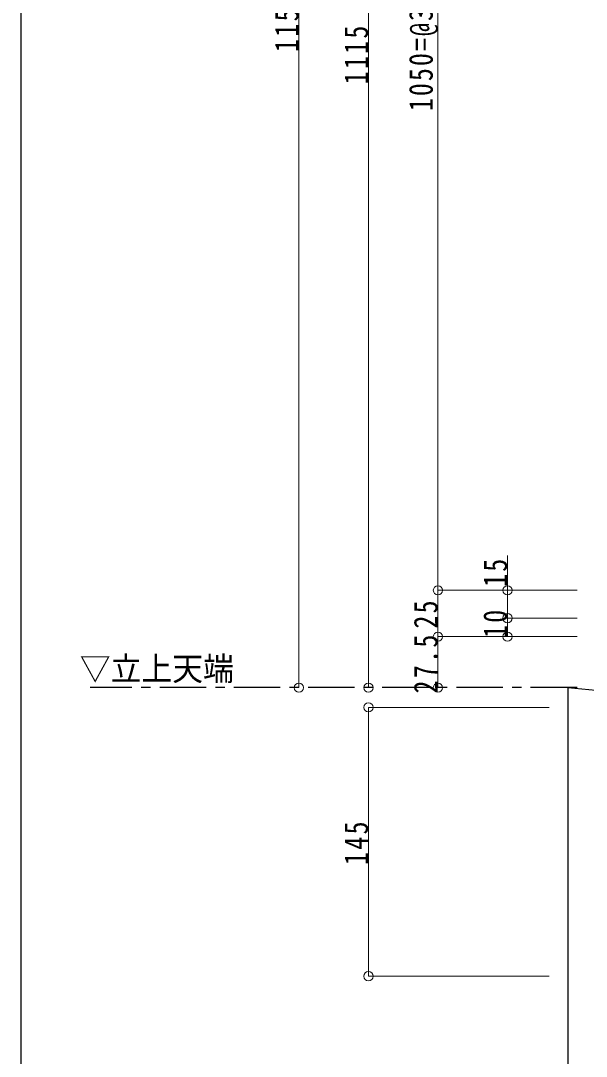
# Model space of a CAD drawing. Units: millimetres at full size, sheet at 1:5; some dimension numbers follow another scale. Extents: x -1050 to 1050, y -742 to 742.
# Drawn here: x -990 to -685, y -423 to 135 of the extents above; entities that cross this region are included whole.
import ezdxf
from ezdxf.enums import TextEntityAlignment as Align

# ---------------------------------------------------------------- set-up
doc = ezdxf.new("R2010")
doc.units = ezdxf.units.MM
doc.header["$LTSCALE"] = 5
doc.linetypes.add('CHAIN1', pattern=[8, 5, -1, 1, -1])
for name, color, linetype in [('0-0_通り芯', 7, 'CHAIN1'), ('0-1_躯体', 134, 'Continuous'), ('1-5_図枠1_1', 7, 'Continuous')]:
    doc.layers.add(name, color=color, linetype=linetype)
doc.layers.add('0-3_寸法', color=54, linetype='Continuous', lineweight=20)
doc.layers.add('0-9_文字', color=3, linetype='Continuous', lineweight=20)
doc.styles.add('ＭＳ ゴシック', font='')
doc.styles.get('ＭＳ ゴシック').set_extended_font_data('MS Gothic')

# ---------------------------------------------------------------- blocks, each defined once
blk = doc.blocks.new('dimension_origin')
at = {"color": 0, "linetype": 'Continuous', "lineweight": -2}
blk.add_circle((0, 0), 1.25, dxfattribs=at)

msp = doc.modelspace()

# ---------------------------------------------------------------- linework, layer by layer
at = {"layer": '0-0_通り芯'}
msp.add_line((-690, -224.293), (-952.5, -224.293), dxfattribs=at)
at = {"layer": '0-1_躯体'}
for q in [(-478.488, -244.293), (-695, -486.793)]:
    msp.add_line((-695, -224.293), q, dxfattribs=at)
at = {"layer": '0-3_寸法'}
for p, q in [((-840, -224.293), (-840, 495)), ((-802.5, 460), (-802.5, -224.293)), ((-765, -171.793), (-765, 447.5)), ((-727.5, -171.793), (-727.5, -153.097)), ((-727.5, -186.793), (-727.5, -153.692)), ((-765, -196.793), (-765, -171.793)), ((-690, -171.793), (-765, -171.793)), ((-727.5, -186.793), (-690, -186.793)), ((-727.5, -196.793), (-727.5, -186.793)), ((-765, -224.293), (-765, -196.793)), ((-690, -196.793), (-765, -196.793)), ((-802.5, -234.916), (-802.5, -379.916)), ((-802.5, -234.916), (-705, -234.916)), ((-705, -379.916), (-802.5, -379.916))]:
    msp.add_line(p, q, dxfattribs=at)
at = {"layer": '1-5_図枠1_1'}
msp.add_lwpolyline([(-990, 682.5), (-990, -707.5), (990, -707.5)], dxfattribs=at)

# ---------------------------------------------------------------- block references
at = {"layer": '0-3_寸法', "xscale": 2, "yscale": 2}
for p, rotation in [((-765, -171.793), 270), ((-765, -171.793), 90), ((-727.5, -171.793), 90), ((-727.5, -186.793), 270), ((-727.5, -186.793), 90), ((-765, -196.793), 270), ((-765, -196.793), 90), ((-727.5, -196.793), 270), ((-840, -224.293), 270), ((-802.5, -224.293), 270), ((-765, -224.293), 270), ((-802.5, -234.916), 90), ((-802.5, -379.916), 270)]:
    msp.add_blockref('dimension_origin', p, dxfattribs=dict(at, rotation=rotation))

# ---------------------------------------------------------------- texts
at = {"layer": '0-3_寸法', "char_height": 12.83, "attachment_point": 7, "rotation": 90, "style": 'ＭＳ ゴシック'}
for s, insert in [('\\T1.16;\\W0.8;1050=@35×30', (-765, 86.604)), ('\\T1.18;\\W0.8;1150', (-840, 118.479)), ('\\T1.18;\\W0.8;1115', (-802.5, 100.979)), ('\\T1.17;\\W0.8;15', (-727.5, -169.942)), ('\\T1.17;\\W0.8;25', (-765, -192.418)), ('\\T1.17;\\W0.8;10', (-727.5, -197.461)), ('\\T1.18;\\W0.8;27.5', (-765, -227.418)), ('\\T1.18;\\W0.8;145', (-802.5, -319.916))]:
    msp.add_mtext(s, dxfattribs=dict(at, insert=insert))
at = {"layer": '0-9_文字', "style": 'ＭＳ ゴシック', "width": 0.95}
msp.add_text('▽立上天端', height=12.83, dxfattribs=at).set_placement((-958.163, -224.293), align=Align.BOTTOM_LEFT)

doc.saveas('drawing.dxf')
